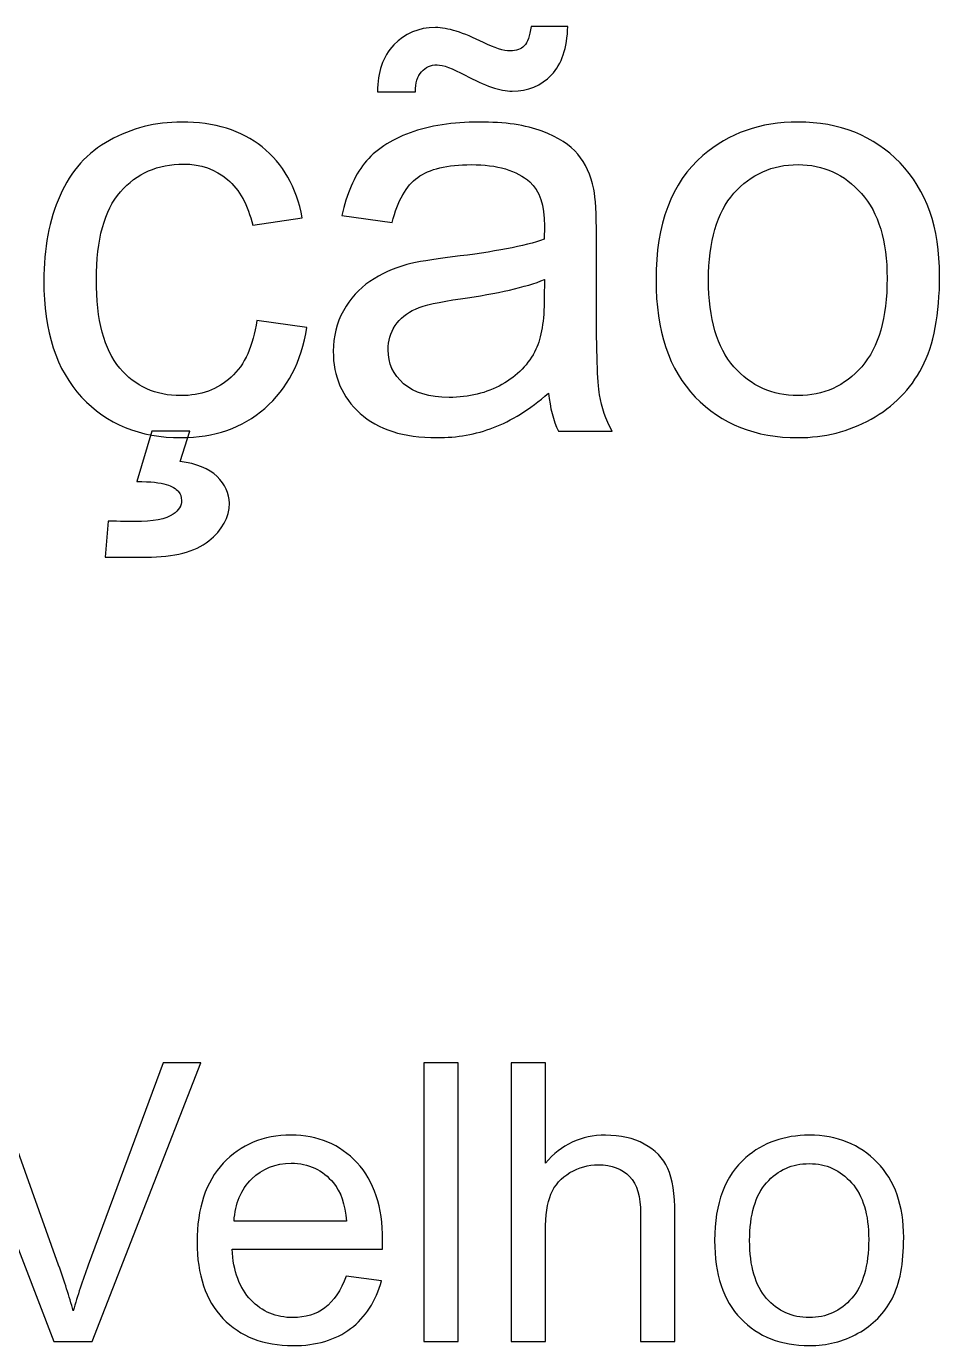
# Model space of a CAD drawing. Header units: millimetres. Extents: x -494 to 494, y -418 to 418.
# Drawn here: x -347.08 to -327.2, y -390.9 to -362.18 of the extents above; entities that cross this region are included whole.
import ezdxf

# ---------------------------------------------------------------- set-up
doc = ezdxf.new("R2010")
doc.units = ezdxf.units.MM
doc.header["$MEASUREMENT"] = 0

msp = doc.modelspace()

# ---------------------------------------------------------------- linework, layer by layer
at = {"color": 250}
for points, knots in [([(-339.4367, -363.5975), (-339.4409, -363.172), (-339.3224, -362.8334), (-339.0832, -362.5794), (-339.0832, -362.5794), (-338.8483, -362.3275), (-338.5456, -362.2005), (-338.1773, -362.2005), (-338.1773, -362.2005), (-337.9212, -362.2005), (-337.5719, -362.3084), (-337.1316, -362.5265), (-337.1316, -362.5265), (-336.8882, -362.6471), (-336.6935, -362.7085), (-336.5496, -362.7085), (-336.5496, -362.7085), (-336.4162, -362.7085), (-336.3146, -362.6725), (-336.2448, -362.6005), (-336.2448, -362.6005), (-336.1749, -362.5307), (-336.1262, -362.3868), (-336.0966, -362.1751), (-336.0966, -362.1751), (-336.0966, -362.1751), (-335.2965, -362.1751), (-335.2965, -362.1751), (-335.2965, -362.1751), (-335.3092, -362.645), (-335.4277, -362.9964), (-335.6521, -363.2313), (-335.6521, -363.2313), (-335.8765, -363.4663), (-336.1601, -363.5848), (-336.5072, -363.5848), (-336.5072, -363.5848), (-336.7655, -363.5848), (-337.1084, -363.4684), (-337.5317, -363.2377), (-337.5317, -363.2377), (-337.809, -363.0874), (-338.0122, -363.0133), (-338.1413, -363.0133), (-338.1413, -363.0133), (-338.281, -363.0133), (-338.3953, -363.062), (-338.48, -363.1615), (-338.48, -363.1615), (-338.571, -363.2588), (-338.6154, -363.4049), (-338.6112, -363.5975), (-338.6112, -363.5975), (-338.6112, -363.5975), (-339.4367, -363.5975), (-339.4367, -363.5975)], [0, 0, 0, 0, 0.0666667, 0.0666667, 0.0666667, 0.0666667, 0.1333333, 0.1333333, 0.1333333, 0.1333333, 0.2, 0.2, 0.2, 0.2, 0.2666667, 0.2666667, 0.2666667, 0.2666667, 0.3333333, 0.3333333, 0.3333333, 0.3333333, 0.4, 0.4, 0.4, 0.4, 0.4666667, 0.4666667, 0.4666667, 0.4666667, 0.5333333, 0.5333333, 0.5333333, 0.5333333, 0.6, 0.6, 0.6, 0.6, 0.6666667, 0.6666667, 0.6666667, 0.6666667, 0.7333333, 0.7333333, 0.7333333, 0.7333333, 0.8, 0.8, 0.8, 0.8, 0.8666667, 0.8666667, 0.8666667, 0.8666667, 1, 1, 1, 1]), ([(-342.0656, -368.5759), (-342.0656, -368.5759), (-340.9734, -368.7283), (-340.9734, -368.7283), (-340.9734, -368.7283), (-341.094, -369.4797), (-341.3988, -370.066), (-341.892, -370.4915), (-341.892, -370.4915), (-342.3852, -370.9169), (-342.9927, -371.1286), (-343.7102, -371.1286), (-343.7102, -371.1286), (-344.6098, -371.1286), (-345.3337, -370.8344), (-345.8798, -370.2459), (-345.8798, -370.2459), (-346.428, -369.6575), (-346.7011, -368.8151), (-346.7011, -367.7186), (-346.7011, -367.7186), (-346.7011, -367.0074), (-346.5826, -366.3873), (-346.3476, -365.8539), (-346.3476, -365.8539), (-346.1127, -365.3226), (-345.7549, -364.9225), (-345.2723, -364.6579), (-345.2723, -364.6579), (-344.7919, -364.3912), (-344.269, -364.2579), (-343.7018, -364.2579), (-343.7018, -364.2579), (-342.9885, -364.2579), (-342.4021, -364.4378), (-341.9492, -364.7998), (-341.9492, -364.7998), (-341.4941, -365.1617), (-341.202, -365.6761), (-341.075, -366.3407), (-341.075, -366.3407), (-341.075, -366.3407), (-342.1545, -366.5058), (-342.1545, -366.5058), (-342.1545, -366.5058), (-342.2582, -366.0634), (-342.4402, -365.7311), (-342.7048, -365.5067), (-342.7048, -365.5067), (-342.9673, -365.2845), (-343.2848, -365.1723), (-343.6573, -365.1723), (-343.6573, -365.1723), (-344.2204, -365.1723), (-344.6776, -365.3734), (-345.031, -365.7755), (-345.031, -365.7755), (-345.3824, -366.1798), (-345.5581, -366.8148), (-345.5581, -367.6869), (-345.5581, -367.6869), (-345.5581, -368.5717), (-345.3888, -369.213), (-345.0501, -369.6131), (-345.0501, -369.6131), (-344.7093, -370.0131), (-344.2669, -370.2142), (-343.7229, -370.2142), (-343.7229, -370.2142), (-343.2827, -370.2142), (-342.9165, -370.0808), (-342.6244, -369.812), (-342.6244, -369.812), (-342.3302, -369.5453), (-342.1439, -369.1326), (-342.0656, -368.5759)], [0, 0, 0, 0, 0.05, 0.05, 0.05, 0.05, 0.1, 0.1, 0.1, 0.1, 0.15, 0.15, 0.15, 0.15, 0.2, 0.2, 0.2, 0.2, 0.25, 0.25, 0.25, 0.25, 0.3, 0.3, 0.3, 0.3, 0.35, 0.35, 0.35, 0.35, 0.4, 0.4, 0.4, 0.4, 0.45, 0.45, 0.45, 0.45, 0.5, 0.5, 0.5, 0.5, 0.55, 0.55, 0.55, 0.55, 0.6, 0.6, 0.6, 0.6, 0.65, 0.65, 0.65, 0.65, 0.7, 0.7, 0.7, 0.7, 0.75, 0.75, 0.75, 0.75, 0.8, 0.8, 0.8, 0.8, 0.85, 0.85, 0.85, 0.85, 0.9, 0.9, 0.9, 0.9, 1, 1, 1, 1]), ([(-335.7156, -370.1634), (-336.1305, -370.5169), (-336.5305, -370.7645), (-336.9136, -370.9106), (-336.9136, -370.9106), (-337.2967, -371.0566), (-337.7074, -371.1286), (-338.1476, -371.1286), (-338.1476, -371.1286), (-338.8715, -371.1286), (-339.4282, -370.9529), (-339.8177, -370.5994), (-339.8177, -370.5994), (-340.2072, -370.2481), (-340.4019, -369.7972), (-340.4019, -369.249), (-340.4019, -369.249), (-340.4019, -368.9273), (-340.3278, -368.633), (-340.1818, -368.3663), (-340.1818, -368.3663), (-340.0336, -368.0996), (-339.841, -367.888), (-339.6039, -367.7271), (-339.6039, -367.7271), (-339.3647, -367.5662), (-339.098, -367.4435), (-338.7996, -367.3609), (-338.7996, -367.3609), (-338.5794, -367.3038), (-338.2471, -367.2487), (-337.8047, -367.1937), (-337.8047, -367.1937), (-336.903, -367.0879), (-336.2363, -366.9588), (-335.8108, -366.8106), (-335.8108, -366.8106), (-335.8066, -366.6582), (-335.8045, -366.5608), (-335.8045, -366.5206), (-335.8045, -366.5206), (-335.8045, -366.0676), (-335.9103, -365.748), (-336.122, -365.5618), (-336.122, -365.5618), (-336.4077, -365.3099), (-336.8332, -365.185), (-337.3962, -365.185), (-337.3962, -365.185), (-337.9233, -365.185), (-338.3127, -365.2781), (-338.5625, -365.4623), (-338.5625, -365.4623), (-338.8144, -365.6464), (-338.9985, -365.9724), (-339.1192, -366.4423), (-339.1192, -366.4423), (-339.1192, -366.4423), (-340.2114, -366.2899), (-340.2114, -366.2899), (-340.2114, -366.2899), (-340.1119, -365.8221), (-339.9489, -365.4432), (-339.7203, -365.1554), (-339.7203, -365.1554), (-339.4917, -364.8675), (-339.1615, -364.6474), (-338.7297, -364.4907), (-338.7297, -364.4907), (-338.3, -364.3362), (-337.7984, -364.2579), (-337.2311, -364.2579), (-337.2311, -364.2579), (-336.6681, -364.2579), (-336.2088, -364.3235), (-335.8553, -364.4569), (-335.8553, -364.4569), (-335.5039, -364.5902), (-335.2436, -364.7553), (-335.0785, -364.9564), (-335.0785, -364.9564), (-334.9134, -365.1575), (-334.797, -365.4115), (-334.7292, -365.7184), (-334.7292, -365.7184), (-334.6932, -365.9089), (-334.6742, -366.2518), (-334.6742, -366.745), (-334.6742, -366.745), (-334.6742, -366.745), (-334.6742, -368.2266), (-334.6742, -368.2266), (-334.6742, -368.2266), (-334.6742, -369.2617), (-334.6509, -369.9157), (-334.6043, -370.193), (-334.6043, -370.193), (-334.5599, -370.4703), (-334.4668, -370.7349), (-334.3313, -370.9889), (-334.3313, -370.9889), (-334.3313, -370.9889), (-335.4997, -370.9889), (-335.4997, -370.9889), (-335.4997, -370.9889), (-335.6119, -370.7539), (-335.6838, -370.4788), (-335.7156, -370.1634)], [0, 0, 0, 0, 0.0357143, 0.0357143, 0.0357143, 0.0357143, 0.0714286, 0.0714286, 0.0714286, 0.0714286, 0.1071429, 0.1071429, 0.1071429, 0.1071429, 0.1428571, 0.1428571, 0.1428571, 0.1428571, 0.1785714, 0.1785714, 0.1785714, 0.1785714, 0.2142857, 0.2142857, 0.2142857, 0.2142857, 0.25, 0.25, 0.25, 0.25, 0.2857143, 0.2857143, 0.2857143, 0.2857143, 0.3214286, 0.3214286, 0.3214286, 0.3214286, 0.3571429, 0.3571429, 0.3571429, 0.3571429, 0.3928571, 0.3928571, 0.3928571, 0.3928571, 0.4285714, 0.4285714, 0.4285714, 0.4285714, 0.4642857, 0.4642857, 0.4642857, 0.4642857, 0.5, 0.5, 0.5, 0.5, 0.5357143, 0.5357143, 0.5357143, 0.5357143, 0.5714286, 0.5714286, 0.5714286, 0.5714286, 0.6071429, 0.6071429, 0.6071429, 0.6071429, 0.6428571, 0.6428571, 0.6428571, 0.6428571, 0.6785714, 0.6785714, 0.6785714, 0.6785714, 0.7142857, 0.7142857, 0.7142857, 0.7142857, 0.75, 0.75, 0.75, 0.75, 0.7857143, 0.7857143, 0.7857143, 0.7857143, 0.8214286, 0.8214286, 0.8214286, 0.8214286, 0.8571429, 0.8571429, 0.8571429, 0.8571429, 0.8928571, 0.8928571, 0.8928571, 0.8928571, 0.9285714, 0.9285714, 0.9285714, 0.9285714, 1, 1, 1, 1]), ([(-333.3767, -367.6932), (-333.3767, -366.4762), (-333.038, -365.5745), (-332.3586, -364.9881), (-332.3586, -364.9881), (-331.7934, -364.5013), (-331.1013, -364.2579), (-330.2864, -364.2579), (-330.2864, -364.2579), (-329.3825, -364.2579), (-328.6417, -364.5542), (-328.066, -365.1469), (-328.066, -365.1469), (-327.4924, -365.7374), (-327.2045, -366.5566), (-327.2045, -367.6001), (-327.2045, -367.6001), (-327.2045, -368.4468), (-327.3315, -369.1114), (-327.5855, -369.5961), (-327.5855, -369.5961), (-327.8395, -370.0808), (-328.2099, -370.4576), (-328.6967, -370.7264), (-328.6967, -370.7264), (-329.1815, -370.9953), (-329.7127, -371.1286), (-330.2864, -371.1286), (-330.2864, -371.1286), (-331.2092, -371.1286), (-331.9543, -370.8344), (-332.5237, -370.2438), (-332.5237, -370.2438), (-333.0931, -369.6533), (-333.3767, -368.8024), (-333.3767, -367.6932)], [0, 0, 0, 0, 0.1, 0.1, 0.1, 0.1, 0.2, 0.2, 0.2, 0.2, 0.3, 0.3, 0.3, 0.3, 0.4, 0.4, 0.4, 0.4, 0.5, 0.5, 0.5, 0.5, 0.6, 0.6, 0.6, 0.6, 0.7, 0.7, 0.7, 0.7, 0.8, 0.8, 0.8, 0.8, 1, 1, 1, 1]), ([(-332.2337, -367.6954), (-332.2337, -368.5378), (-332.0495, -369.1686), (-331.6812, -369.5855), (-331.6812, -369.5855), (-331.3108, -370.0046), (-330.8473, -370.2142), (-330.2864, -370.2142), (-330.2864, -370.2142), (-329.7318, -370.2142), (-329.2704, -370.0046), (-328.8999, -369.5834), (-328.8999, -369.5834), (-328.5316, -369.1622), (-328.3475, -368.5209), (-328.3475, -367.6594), (-328.3475, -367.6594), (-328.3475, -366.8466), (-328.5338, -366.2306), (-328.9042, -365.8136), (-328.9042, -365.8136), (-329.2746, -365.3945), (-329.736, -365.185), (-330.2864, -365.185), (-330.2864, -365.185), (-330.8473, -365.185), (-331.3108, -365.3924), (-331.6812, -365.8094), (-331.6812, -365.8094), (-332.0495, -366.2264), (-332.2337, -366.855), (-332.2337, -367.6954)], [0, 0, 0, 0, 0.1111111, 0.1111111, 0.1111111, 0.1111111, 0.2222222, 0.2222222, 0.2222222, 0.2222222, 0.3333333, 0.3333333, 0.3333333, 0.3333333, 0.4444444, 0.4444444, 0.4444444, 0.4444444, 0.5555556, 0.5555556, 0.5555556, 0.5555556, 0.6666667, 0.6666667, 0.6666667, 0.6666667, 0.7777778, 0.7777778, 0.7777778, 0.7777778, 1, 1, 1, 1]), ([(-335.8045, -367.6869), (-336.2109, -367.852), (-336.8205, -367.9917), (-337.6333, -368.106), (-337.6333, -368.106), (-338.0947, -368.1716), (-338.4207, -368.2457), (-338.6112, -368.3282), (-338.6112, -368.3282), (-338.8017, -368.4108), (-338.9477, -368.5314), (-339.0515, -368.6881), (-339.0515, -368.6881), (-339.1552, -368.8468), (-339.2081, -369.0225), (-339.2081, -369.2172), (-339.2081, -369.2172), (-339.2081, -369.5115), (-339.0959, -369.7591), (-338.8694, -369.956), (-338.8694, -369.956), (-338.6429, -370.1528), (-338.3127, -370.2523), (-337.8788, -370.2523), (-337.8788, -370.2523), (-337.4491, -370.2523), (-337.066, -370.1592), (-336.7295, -369.9708), (-336.7295, -369.9708), (-336.395, -369.7845), (-336.1474, -369.5284), (-335.9908, -369.2045), (-335.9908, -369.2045), (-335.8701, -368.9527), (-335.8108, -368.5822), (-335.8108, -368.0933), (-335.8108, -368.0933), (-335.8108, -368.0933), (-335.8045, -367.6869), (-335.8045, -367.6869)], [0, 0, 0, 0, 0.0909091, 0.0909091, 0.0909091, 0.0909091, 0.1818182, 0.1818182, 0.1818182, 0.1818182, 0.2727273, 0.2727273, 0.2727273, 0.2727273, 0.3636364, 0.3636364, 0.3636364, 0.3636364, 0.4545455, 0.4545455, 0.4545455, 0.4545455, 0.5454545, 0.5454545, 0.5454545, 0.5454545, 0.6363636, 0.6363636, 0.6363636, 0.6363636, 0.7272727, 0.7272727, 0.7272727, 0.7272727, 0.8181818, 0.8181818, 0.8181818, 0.8181818, 1, 1, 1, 1]), ([(-344.6733, -372.0811), (-344.6733, -372.0811), (-344.3516, -370.9889), (-344.3516, -370.9889), (-344.3516, -370.9889), (-344.3516, -370.9889), (-343.5261, -370.9889), (-343.5261, -370.9889), (-343.5261, -370.9889), (-343.5261, -370.9889), (-343.7314, -371.6493), (-343.7314, -371.6493), (-343.7314, -371.6493), (-343.3779, -371.6916), (-343.1112, -371.7996), (-342.9313, -371.9753), (-342.9313, -371.9753), (-342.7514, -372.1488), (-342.6625, -372.3436), (-342.6625, -372.5574), (-342.6625, -372.5574), (-342.6625, -372.8664), (-342.8128, -373.1394), (-343.1133, -373.3765), (-343.1133, -373.3765), (-343.4118, -373.6136), (-343.8648, -373.7321), (-344.468, -373.7321), (-344.468, -373.7321), (-344.8088, -373.7321), (-345.1094, -373.7321), (-345.3676, -373.7321), (-345.3676, -373.7321), (-345.3676, -373.7321), (-345.3041, -372.9447), (-345.3041, -372.9447), (-345.3041, -372.9447), (-345.0353, -372.9532), (-344.8405, -372.9574), (-344.7135, -372.9574), (-344.7135, -372.9574), (-344.322, -372.9574), (-344.0447, -372.9045), (-343.8859, -372.7965), (-343.8859, -372.7965), (-343.7653, -372.714), (-343.7039, -372.6145), (-343.7039, -372.4939), (-343.7039, -372.4939), (-343.7039, -372.4198), (-343.7272, -372.3542), (-343.7759, -372.297), (-343.7759, -372.297), (-343.8224, -372.2399), (-343.9092, -372.1891), (-344.0362, -372.1488), (-344.0362, -372.1488), (-344.1653, -372.1086), (-344.377, -372.0853), (-344.6733, -372.0811)], [0, 0, 0, 0, 0.0625, 0.0625, 0.0625, 0.0625, 0.125, 0.125, 0.125, 0.125, 0.1875, 0.1875, 0.1875, 0.1875, 0.25, 0.25, 0.25, 0.25, 0.3125, 0.3125, 0.3125, 0.3125, 0.375, 0.375, 0.375, 0.375, 0.4375, 0.4375, 0.4375, 0.4375, 0.5, 0.5, 0.5, 0.5, 0.5625, 0.5625, 0.5625, 0.5625, 0.625, 0.625, 0.625, 0.625, 0.6875, 0.6875, 0.6875, 0.6875, 0.75, 0.75, 0.75, 0.75, 0.8125, 0.8125, 0.8125, 0.8125, 0.875, 0.875, 0.875, 0.875, 1, 1, 1, 1]), ([(-346.4802, -390.803), (-346.4802, -390.803), (-348.8226, -384.7408), (-348.8226, -384.7408), (-348.8226, -384.7408), (-348.8226, -384.7408), (-347.9534, -384.7408), (-347.9534, -384.7408), (-347.9534, -384.7408), (-347.9534, -384.7408), (-346.3786, -389.1463), (-346.3786, -389.1463), (-346.3786, -389.1463), (-346.253, -389.4991), (-346.1457, -389.8293), (-346.0611, -390.1384), (-346.0611, -390.1384), (-345.9679, -389.8068), (-345.8593, -389.4766), (-345.7351, -389.1463), (-345.7351, -389.1463), (-345.7351, -389.1463), (-344.101, -384.7408), (-344.101, -384.7408), (-344.101, -384.7408), (-344.101, -384.7408), (-343.2826, -384.7408), (-343.2826, -384.7408), (-343.2826, -384.7408), (-343.2826, -384.7408), (-345.6462, -390.803), (-345.6462, -390.803), (-345.6462, -390.803), (-345.6462, -390.803), (-346.4802, -390.803), (-346.4802, -390.803)], [0, 0, 0, 0, 0.1, 0.1, 0.1, 0.1, 0.2, 0.2, 0.2, 0.2, 0.3, 0.3, 0.3, 0.3, 0.4, 0.4, 0.4, 0.4, 0.5, 0.5, 0.5, 0.5, 0.6, 0.6, 0.6, 0.6, 0.7, 0.7, 0.7, 0.7, 0.8, 0.8, 0.8, 0.8, 1, 1, 1, 1]), ([(-338.4283, -390.803), (-338.4283, -390.803), (-338.4283, -384.7408), (-338.4283, -384.7408), (-338.4283, -384.7408), (-338.4283, -384.7408), (-337.6833, -384.7408), (-337.6833, -384.7408), (-337.6833, -384.7408), (-337.6833, -384.7408), (-337.6833, -390.803), (-337.6833, -390.803), (-337.6833, -390.803), (-337.6833, -390.803), (-338.4283, -390.803), (-338.4283, -390.803)], [0, 0, 0, 0, 0.2, 0.2, 0.2, 0.2, 0.4, 0.4, 0.4, 0.4, 0.6, 0.6, 0.6, 0.6, 1, 1, 1, 1]), ([(-336.5304, -390.803), (-336.5304, -390.803), (-336.5304, -384.7408), (-336.5304, -384.7408), (-336.5304, -384.7408), (-336.5304, -384.7408), (-335.7853, -384.7408), (-335.7853, -384.7408), (-335.7853, -384.7408), (-335.7853, -384.7408), (-335.7853, -386.9224), (-335.7853, -386.9224), (-335.7853, -386.9224), (-335.4396, -386.5174), (-335.0036, -386.3156), (-334.4758, -386.3156), (-334.4758, -386.3156), (-334.1527, -386.3156), (-333.8719, -386.3791), (-333.632, -386.5076), (-333.632, -386.5076), (-333.3935, -386.636), (-333.2227, -386.8124), (-333.1197, -387.0381), (-333.1197, -387.0381), (-333.0167, -387.2639), (-332.9659, -387.5927), (-332.9659, -388.0217), (-332.9659, -388.0217), (-332.9659, -388.0217), (-332.9659, -390.803), (-332.9659, -390.803), (-332.9659, -390.803), (-332.9659, -390.803), (-333.711, -390.803), (-333.711, -390.803), (-333.711, -390.803), (-333.711, -390.803), (-333.711, -388.0245), (-333.711, -388.0245), (-333.711, -388.0245), (-333.711, -387.6534), (-333.7914, -387.3825), (-333.9509, -387.2131), (-333.9509, -387.2131), (-334.1117, -387.0438), (-334.3375, -386.9591), (-334.631, -386.9591), (-334.631, -386.9591), (-334.8498, -386.9591), (-335.0558, -387.0156), (-335.2491, -387.1299), (-335.2491, -387.1299), (-335.4424, -387.2442), (-335.5793, -387.3994), (-335.6626, -387.5955), (-335.6626, -387.5955), (-335.7444, -387.7903), (-335.7853, -388.0598), (-335.7853, -388.4041), (-335.7853, -388.4041), (-335.7853, -388.4041), (-335.7853, -390.803), (-335.7853, -390.803), (-335.7853, -390.803), (-335.7853, -390.803), (-336.5304, -390.803), (-336.5304, -390.803)], [0, 0, 0, 0, 0.0555556, 0.0555556, 0.0555556, 0.0555556, 0.1111111, 0.1111111, 0.1111111, 0.1111111, 0.1666667, 0.1666667, 0.1666667, 0.1666667, 0.2222222, 0.2222222, 0.2222222, 0.2222222, 0.2777778, 0.2777778, 0.2777778, 0.2777778, 0.3333333, 0.3333333, 0.3333333, 0.3333333, 0.3888889, 0.3888889, 0.3888889, 0.3888889, 0.4444444, 0.4444444, 0.4444444, 0.4444444, 0.5, 0.5, 0.5, 0.5, 0.5555556, 0.5555556, 0.5555556, 0.5555556, 0.6111111, 0.6111111, 0.6111111, 0.6111111, 0.6666667, 0.6666667, 0.6666667, 0.6666667, 0.7222222, 0.7222222, 0.7222222, 0.7222222, 0.7777778, 0.7777778, 0.7777778, 0.7777778, 0.8333333, 0.8333333, 0.8333333, 0.8333333, 0.8888889, 0.8888889, 0.8888889, 0.8888889, 1, 1, 1, 1]), ([(-340.1231, -389.3806), (-340.1231, -389.3806), (-339.3526, -389.4822), (-339.3526, -389.4822), (-339.3526, -389.4822), (-339.4726, -389.9295), (-339.6969, -390.2781), (-340.0243, -390.525), (-340.0243, -390.525), (-340.3517, -390.772), (-340.7694, -390.8961), (-341.2788, -390.8961), (-341.2788, -390.8961), (-341.9194, -390.8961), (-342.4274, -390.6986), (-342.8028, -390.3035), (-342.8028, -390.3035), (-343.1782, -389.9098), (-343.3658, -389.3552), (-343.3658, -388.6426), (-343.3658, -388.6426), (-343.3658, -387.906), (-343.1767, -387.3331), (-342.7972, -386.9267), (-342.7972, -386.9267), (-342.4176, -386.5188), (-341.9251, -386.3156), (-341.3197, -386.3156), (-341.3197, -386.3156), (-340.7341, -386.3156), (-340.2557, -386.5146), (-339.8846, -386.914), (-339.8846, -386.914), (-339.5135, -387.3133), (-339.3272, -387.8749), (-339.3272, -388.5988), (-339.3272, -388.5988), (-339.3272, -388.6426), (-339.3286, -388.7089), (-339.3314, -388.7964), (-339.3314, -388.7964), (-339.3314, -388.7964), (-342.6038, -388.7964), (-342.6038, -388.7964), (-342.6038, -388.7964), (-342.5756, -389.2776), (-342.4401, -389.6473), (-342.1946, -389.9027), (-342.1946, -389.9027), (-341.9505, -390.1581), (-341.6443, -390.2865), (-341.2788, -390.2865), (-341.2788, -390.2865), (-341.0064, -390.2865), (-340.7736, -390.2146), (-340.5817, -390.0706), (-340.5817, -390.0706), (-340.3884, -389.9267), (-340.236, -389.6967), (-340.1231, -389.3806)], [0, 0, 0, 0, 0.0625, 0.0625, 0.0625, 0.0625, 0.125, 0.125, 0.125, 0.125, 0.1875, 0.1875, 0.1875, 0.1875, 0.25, 0.25, 0.25, 0.25, 0.3125, 0.3125, 0.3125, 0.3125, 0.375, 0.375, 0.375, 0.375, 0.4375, 0.4375, 0.4375, 0.4375, 0.5, 0.5, 0.5, 0.5, 0.5625, 0.5625, 0.5625, 0.5625, 0.625, 0.625, 0.625, 0.625, 0.6875, 0.6875, 0.6875, 0.6875, 0.75, 0.75, 0.75, 0.75, 0.8125, 0.8125, 0.8125, 0.8125, 0.875, 0.875, 0.875, 0.875, 1, 1, 1, 1]), ([(-332.1009, -388.6059), (-332.1009, -387.7945), (-331.8751, -387.1934), (-331.4222, -386.8025), (-331.4222, -386.8025), (-331.0454, -386.4779), (-330.5839, -386.3156), (-330.0407, -386.3156), (-330.0407, -386.3156), (-329.4381, -386.3156), (-328.9442, -386.5132), (-328.5604, -386.9083), (-328.5604, -386.9083), (-328.178, -387.302), (-327.9861, -387.8481), (-327.9861, -388.5438), (-327.9861, -388.5438), (-327.9861, -389.1082), (-328.0707, -389.5513), (-328.2401, -389.8745), (-328.2401, -389.8745), (-328.4094, -390.1976), (-328.6564, -390.4488), (-328.9809, -390.628), (-328.9809, -390.628), (-329.3041, -390.8072), (-329.6583, -390.8961), (-330.0407, -390.8961), (-330.0407, -390.8961), (-330.6559, -390.8961), (-331.1526, -390.7), (-331.5322, -390.3063), (-331.5322, -390.3063), (-331.9118, -389.9126), (-332.1009, -389.3453), (-332.1009, -388.6059)], [0, 0, 0, 0, 0.1, 0.1, 0.1, 0.1, 0.2, 0.2, 0.2, 0.2, 0.3, 0.3, 0.3, 0.3, 0.4, 0.4, 0.4, 0.4, 0.5, 0.5, 0.5, 0.5, 0.6, 0.6, 0.6, 0.6, 0.7, 0.7, 0.7, 0.7, 0.8, 0.8, 0.8, 0.8, 1, 1, 1, 1]), ([(-342.5615, -388.1868), (-342.5615, -388.1868), (-340.1146, -388.1868), (-340.1146, -388.1868), (-340.1146, -388.1868), (-340.1471, -387.8171), (-340.2416, -387.5405), (-340.3954, -387.3556), (-340.3954, -387.3556), (-340.6311, -387.0692), (-340.9387, -386.9253), (-341.3155, -386.9253), (-341.3155, -386.9253), (-341.657, -386.9253), (-341.9434, -387.0396), (-342.1763, -387.2682), (-342.1763, -387.2682), (-342.4077, -387.4968), (-342.5361, -387.803), (-342.5615, -388.1868)], [0, 0, 0, 0, 0.1666667, 0.1666667, 0.1666667, 0.1666667, 0.3333333, 0.3333333, 0.3333333, 0.3333333, 0.5, 0.5, 0.5, 0.5, 0.6666667, 0.6666667, 0.6666667, 0.6666667, 1, 1, 1, 1]), ([(-331.3389, -388.6073), (-331.3389, -389.1689), (-331.2161, -389.5894), (-330.9706, -389.8674), (-330.9706, -389.8674), (-330.7236, -390.1468), (-330.4146, -390.2865), (-330.0407, -390.2865), (-330.0407, -390.2865), (-329.671, -390.2865), (-329.3633, -390.1468), (-329.1164, -389.866), (-329.1164, -389.866), (-328.8709, -389.5852), (-328.7481, -389.1576), (-328.7481, -388.5833), (-328.7481, -388.5833), (-328.7481, -388.0414), (-328.8723, -387.6308), (-329.1192, -387.3528), (-329.1192, -387.3528), (-329.3662, -387.0734), (-329.6738, -386.9337), (-330.0407, -386.9337), (-330.0407, -386.9337), (-330.4146, -386.9337), (-330.7236, -387.072), (-330.9706, -387.35), (-330.9706, -387.35), (-331.2161, -387.628), (-331.3389, -388.0471), (-331.3389, -388.6073)], [0, 0, 0, 0, 0.1111111, 0.1111111, 0.1111111, 0.1111111, 0.2222222, 0.2222222, 0.2222222, 0.2222222, 0.3333333, 0.3333333, 0.3333333, 0.3333333, 0.4444444, 0.4444444, 0.4444444, 0.4444444, 0.5555556, 0.5555556, 0.5555556, 0.5555556, 0.6666667, 0.6666667, 0.6666667, 0.6666667, 0.7777778, 0.7777778, 0.7777778, 0.7777778, 1, 1, 1, 1])]:
    msp.add_open_spline(points, degree=3, knots=knots, dxfattribs=at)
at = {"lineweight": 9}
for points, knots in [([(-339.4367, -363.5975), (-339.4409, -363.172), (-339.3224, -362.8334), (-339.0832, -362.5794), (-339.0832, -362.5794), (-338.8483, -362.3275), (-338.5456, -362.2005), (-338.1773, -362.2005), (-338.1773, -362.2005), (-337.9212, -362.2005), (-337.5719, -362.3084), (-337.1316, -362.5265), (-337.1316, -362.5265), (-336.8882, -362.6471), (-336.6935, -362.7085), (-336.5496, -362.7085), (-336.5496, -362.7085), (-336.4162, -362.7085), (-336.3146, -362.6725), (-336.2448, -362.6005), (-336.2448, -362.6005), (-336.1749, -362.5307), (-336.1262, -362.3868), (-336.0966, -362.1751), (-336.0966, -362.1751), (-336.0966, -362.1751), (-335.2965, -362.1751), (-335.2965, -362.1751), (-335.2965, -362.1751), (-335.3092, -362.645), (-335.4277, -362.9964), (-335.6521, -363.2313), (-335.6521, -363.2313), (-335.8765, -363.4663), (-336.1601, -363.5848), (-336.5072, -363.5848), (-336.5072, -363.5848), (-336.7655, -363.5848), (-337.1084, -363.4684), (-337.5317, -363.2377), (-337.5317, -363.2377), (-337.809, -363.0874), (-338.0122, -363.0133), (-338.1413, -363.0133), (-338.1413, -363.0133), (-338.281, -363.0133), (-338.3953, -363.062), (-338.48, -363.1615), (-338.48, -363.1615), (-338.571, -363.2588), (-338.6154, -363.4049), (-338.6112, -363.5975), (-338.6112, -363.5975), (-338.6112, -363.5975), (-339.4367, -363.5975), (-339.4367, -363.5975)], [0, 0, 0, 0, 0.0666667, 0.0666667, 0.0666667, 0.0666667, 0.1333333, 0.1333333, 0.1333333, 0.1333333, 0.2, 0.2, 0.2, 0.2, 0.2666667, 0.2666667, 0.2666667, 0.2666667, 0.3333333, 0.3333333, 0.3333333, 0.3333333, 0.4, 0.4, 0.4, 0.4, 0.4666667, 0.4666667, 0.4666667, 0.4666667, 0.5333333, 0.5333333, 0.5333333, 0.5333333, 0.6, 0.6, 0.6, 0.6, 0.6666667, 0.6666667, 0.6666667, 0.6666667, 0.7333333, 0.7333333, 0.7333333, 0.7333333, 0.8, 0.8, 0.8, 0.8, 0.8666667, 0.8666667, 0.8666667, 0.8666667, 1, 1, 1, 1]), ([(-342.0656, -368.5759), (-342.0656, -368.5759), (-340.9734, -368.7283), (-340.9734, -368.7283), (-340.9734, -368.7283), (-341.094, -369.4797), (-341.3988, -370.066), (-341.892, -370.4915), (-341.892, -370.4915), (-342.3852, -370.9169), (-342.9927, -371.1286), (-343.7102, -371.1286), (-343.7102, -371.1286), (-344.6098, -371.1286), (-345.3337, -370.8344), (-345.8798, -370.2459), (-345.8798, -370.2459), (-346.428, -369.6575), (-346.7011, -368.8151), (-346.7011, -367.7186), (-346.7011, -367.7186), (-346.7011, -367.0074), (-346.5826, -366.3873), (-346.3476, -365.8539), (-346.3476, -365.8539), (-346.1127, -365.3226), (-345.7549, -364.9225), (-345.2723, -364.6579), (-345.2723, -364.6579), (-344.7919, -364.3912), (-344.269, -364.2579), (-343.7018, -364.2579), (-343.7018, -364.2579), (-342.9885, -364.2579), (-342.4021, -364.4378), (-341.9492, -364.7998), (-341.9492, -364.7998), (-341.4941, -365.1617), (-341.202, -365.6761), (-341.075, -366.3407), (-341.075, -366.3407), (-341.075, -366.3407), (-342.1545, -366.5058), (-342.1545, -366.5058), (-342.1545, -366.5058), (-342.2582, -366.0634), (-342.4402, -365.7311), (-342.7048, -365.5067), (-342.7048, -365.5067), (-342.9673, -365.2845), (-343.2848, -365.1723), (-343.6573, -365.1723), (-343.6573, -365.1723), (-344.2204, -365.1723), (-344.6776, -365.3734), (-345.031, -365.7755), (-345.031, -365.7755), (-345.3824, -366.1798), (-345.5581, -366.8148), (-345.5581, -367.6869), (-345.5581, -367.6869), (-345.5581, -368.5717), (-345.3888, -369.213), (-345.0501, -369.6131), (-345.0501, -369.6131), (-344.7093, -370.0131), (-344.2669, -370.2142), (-343.7229, -370.2142), (-343.7229, -370.2142), (-343.2827, -370.2142), (-342.9165, -370.0808), (-342.6244, -369.812), (-342.6244, -369.812), (-342.3302, -369.5453), (-342.1439, -369.1326), (-342.0656, -368.5759)], [0, 0, 0, 0, 0.05, 0.05, 0.05, 0.05, 0.1, 0.1, 0.1, 0.1, 0.15, 0.15, 0.15, 0.15, 0.2, 0.2, 0.2, 0.2, 0.25, 0.25, 0.25, 0.25, 0.3, 0.3, 0.3, 0.3, 0.35, 0.35, 0.35, 0.35, 0.4, 0.4, 0.4, 0.4, 0.45, 0.45, 0.45, 0.45, 0.5, 0.5, 0.5, 0.5, 0.55, 0.55, 0.55, 0.55, 0.6, 0.6, 0.6, 0.6, 0.65, 0.65, 0.65, 0.65, 0.7, 0.7, 0.7, 0.7, 0.75, 0.75, 0.75, 0.75, 0.8, 0.8, 0.8, 0.8, 0.85, 0.85, 0.85, 0.85, 0.9, 0.9, 0.9, 0.9, 1, 1, 1, 1]), ([(-335.7156, -370.1634), (-336.1305, -370.5169), (-336.5305, -370.7645), (-336.9136, -370.9106), (-336.9136, -370.9106), (-337.2967, -371.0566), (-337.7074, -371.1286), (-338.1476, -371.1286), (-338.1476, -371.1286), (-338.8715, -371.1286), (-339.4282, -370.9529), (-339.8177, -370.5994), (-339.8177, -370.5994), (-340.2072, -370.2481), (-340.4019, -369.7972), (-340.4019, -369.249), (-340.4019, -369.249), (-340.4019, -368.9273), (-340.3278, -368.633), (-340.1818, -368.3663), (-340.1818, -368.3663), (-340.0336, -368.0996), (-339.841, -367.888), (-339.6039, -367.7271), (-339.6039, -367.7271), (-339.3647, -367.5662), (-339.098, -367.4435), (-338.7996, -367.3609), (-338.7996, -367.3609), (-338.5794, -367.3038), (-338.2471, -367.2487), (-337.8047, -367.1937), (-337.8047, -367.1937), (-336.903, -367.0879), (-336.2363, -366.9588), (-335.8108, -366.8106), (-335.8108, -366.8106), (-335.8066, -366.6582), (-335.8045, -366.5608), (-335.8045, -366.5206), (-335.8045, -366.5206), (-335.8045, -366.0676), (-335.9103, -365.748), (-336.122, -365.5618), (-336.122, -365.5618), (-336.4077, -365.3099), (-336.8332, -365.185), (-337.3962, -365.185), (-337.3962, -365.185), (-337.9233, -365.185), (-338.3127, -365.2781), (-338.5625, -365.4623), (-338.5625, -365.4623), (-338.8144, -365.6464), (-338.9985, -365.9724), (-339.1192, -366.4423), (-339.1192, -366.4423), (-339.1192, -366.4423), (-340.2114, -366.2899), (-340.2114, -366.2899), (-340.2114, -366.2899), (-340.1119, -365.8221), (-339.9489, -365.4432), (-339.7203, -365.1554), (-339.7203, -365.1554), (-339.4917, -364.8675), (-339.1615, -364.6474), (-338.7297, -364.4907), (-338.7297, -364.4907), (-338.3, -364.3362), (-337.7984, -364.2579), (-337.2311, -364.2579), (-337.2311, -364.2579), (-336.6681, -364.2579), (-336.2088, -364.3235), (-335.8553, -364.4569), (-335.8553, -364.4569), (-335.5039, -364.5902), (-335.2436, -364.7553), (-335.0785, -364.9564), (-335.0785, -364.9564), (-334.9134, -365.1575), (-334.797, -365.4115), (-334.7292, -365.7184), (-334.7292, -365.7184), (-334.6932, -365.9089), (-334.6742, -366.2518), (-334.6742, -366.745), (-334.6742, -366.745), (-334.6742, -366.745), (-334.6742, -368.2266), (-334.6742, -368.2266), (-334.6742, -368.2266), (-334.6742, -369.2617), (-334.6509, -369.9157), (-334.6043, -370.193), (-334.6043, -370.193), (-334.5599, -370.4703), (-334.4668, -370.7349), (-334.3313, -370.9889), (-334.3313, -370.9889), (-334.3313, -370.9889), (-335.4997, -370.9889), (-335.4997, -370.9889), (-335.4997, -370.9889), (-335.6119, -370.7539), (-335.6838, -370.4788), (-335.7156, -370.1634)], [0, 0, 0, 0, 0.0357143, 0.0357143, 0.0357143, 0.0357143, 0.0714286, 0.0714286, 0.0714286, 0.0714286, 0.1071429, 0.1071429, 0.1071429, 0.1071429, 0.1428571, 0.1428571, 0.1428571, 0.1428571, 0.1785714, 0.1785714, 0.1785714, 0.1785714, 0.2142857, 0.2142857, 0.2142857, 0.2142857, 0.25, 0.25, 0.25, 0.25, 0.2857143, 0.2857143, 0.2857143, 0.2857143, 0.3214286, 0.3214286, 0.3214286, 0.3214286, 0.3571429, 0.3571429, 0.3571429, 0.3571429, 0.3928571, 0.3928571, 0.3928571, 0.3928571, 0.4285714, 0.4285714, 0.4285714, 0.4285714, 0.4642857, 0.4642857, 0.4642857, 0.4642857, 0.5, 0.5, 0.5, 0.5, 0.5357143, 0.5357143, 0.5357143, 0.5357143, 0.5714286, 0.5714286, 0.5714286, 0.5714286, 0.6071429, 0.6071429, 0.6071429, 0.6071429, 0.6428571, 0.6428571, 0.6428571, 0.6428571, 0.6785714, 0.6785714, 0.6785714, 0.6785714, 0.7142857, 0.7142857, 0.7142857, 0.7142857, 0.75, 0.75, 0.75, 0.75, 0.7857143, 0.7857143, 0.7857143, 0.7857143, 0.8214286, 0.8214286, 0.8214286, 0.8214286, 0.8571429, 0.8571429, 0.8571429, 0.8571429, 0.8928571, 0.8928571, 0.8928571, 0.8928571, 0.9285714, 0.9285714, 0.9285714, 0.9285714, 1, 1, 1, 1]), ([(-333.3767, -367.6932), (-333.3767, -366.4762), (-333.038, -365.5745), (-332.3586, -364.9881), (-332.3586, -364.9881), (-331.7934, -364.5013), (-331.1013, -364.2579), (-330.2864, -364.2579), (-330.2864, -364.2579), (-329.3825, -364.2579), (-328.6417, -364.5542), (-328.066, -365.1469), (-328.066, -365.1469), (-327.4924, -365.7374), (-327.2045, -366.5566), (-327.2045, -367.6001), (-327.2045, -367.6001), (-327.2045, -368.4468), (-327.3315, -369.1114), (-327.5855, -369.5961), (-327.5855, -369.5961), (-327.8395, -370.0808), (-328.2099, -370.4576), (-328.6967, -370.7264), (-328.6967, -370.7264), (-329.1815, -370.9953), (-329.7127, -371.1286), (-330.2864, -371.1286), (-330.2864, -371.1286), (-331.2092, -371.1286), (-331.9543, -370.8344), (-332.5237, -370.2438), (-332.5237, -370.2438), (-333.0931, -369.6533), (-333.3767, -368.8024), (-333.3767, -367.6932)], [0, 0, 0, 0, 0.1, 0.1, 0.1, 0.1, 0.2, 0.2, 0.2, 0.2, 0.3, 0.3, 0.3, 0.3, 0.4, 0.4, 0.4, 0.4, 0.5, 0.5, 0.5, 0.5, 0.6, 0.6, 0.6, 0.6, 0.7, 0.7, 0.7, 0.7, 0.8, 0.8, 0.8, 0.8, 1, 1, 1, 1]), ([(-332.2337, -367.6954), (-332.2337, -368.5378), (-332.0495, -369.1686), (-331.6812, -369.5855), (-331.6812, -369.5855), (-331.3108, -370.0046), (-330.8473, -370.2142), (-330.2864, -370.2142), (-330.2864, -370.2142), (-329.7318, -370.2142), (-329.2704, -370.0046), (-328.8999, -369.5834), (-328.8999, -369.5834), (-328.5316, -369.1622), (-328.3475, -368.5209), (-328.3475, -367.6594), (-328.3475, -367.6594), (-328.3475, -366.8466), (-328.5338, -366.2306), (-328.9042, -365.8136), (-328.9042, -365.8136), (-329.2746, -365.3945), (-329.736, -365.185), (-330.2864, -365.185), (-330.2864, -365.185), (-330.8473, -365.185), (-331.3108, -365.3924), (-331.6812, -365.8094), (-331.6812, -365.8094), (-332.0495, -366.2264), (-332.2337, -366.855), (-332.2337, -367.6954)], [0, 0, 0, 0, 0.1111111, 0.1111111, 0.1111111, 0.1111111, 0.2222222, 0.2222222, 0.2222222, 0.2222222, 0.3333333, 0.3333333, 0.3333333, 0.3333333, 0.4444444, 0.4444444, 0.4444444, 0.4444444, 0.5555556, 0.5555556, 0.5555556, 0.5555556, 0.6666667, 0.6666667, 0.6666667, 0.6666667, 0.7777778, 0.7777778, 0.7777778, 0.7777778, 1, 1, 1, 1]), ([(-335.8045, -367.6869), (-336.2109, -367.852), (-336.8205, -367.9917), (-337.6333, -368.106), (-337.6333, -368.106), (-338.0947, -368.1716), (-338.4207, -368.2457), (-338.6112, -368.3282), (-338.6112, -368.3282), (-338.8017, -368.4108), (-338.9477, -368.5314), (-339.0515, -368.6881), (-339.0515, -368.6881), (-339.1552, -368.8468), (-339.2081, -369.0225), (-339.2081, -369.2172), (-339.2081, -369.2172), (-339.2081, -369.5115), (-339.0959, -369.7591), (-338.8694, -369.956), (-338.8694, -369.956), (-338.6429, -370.1528), (-338.3127, -370.2523), (-337.8788, -370.2523), (-337.8788, -370.2523), (-337.4491, -370.2523), (-337.066, -370.1592), (-336.7295, -369.9708), (-336.7295, -369.9708), (-336.395, -369.7845), (-336.1474, -369.5284), (-335.9908, -369.2045), (-335.9908, -369.2045), (-335.8701, -368.9527), (-335.8108, -368.5822), (-335.8108, -368.0933), (-335.8108, -368.0933), (-335.8108, -368.0933), (-335.8045, -367.6869), (-335.8045, -367.6869)], [0, 0, 0, 0, 0.0909091, 0.0909091, 0.0909091, 0.0909091, 0.1818182, 0.1818182, 0.1818182, 0.1818182, 0.2727273, 0.2727273, 0.2727273, 0.2727273, 0.3636364, 0.3636364, 0.3636364, 0.3636364, 0.4545455, 0.4545455, 0.4545455, 0.4545455, 0.5454545, 0.5454545, 0.5454545, 0.5454545, 0.6363636, 0.6363636, 0.6363636, 0.6363636, 0.7272727, 0.7272727, 0.7272727, 0.7272727, 0.8181818, 0.8181818, 0.8181818, 0.8181818, 1, 1, 1, 1]), ([(-344.6733, -372.0811), (-344.6733, -372.0811), (-344.3516, -370.9889), (-344.3516, -370.9889), (-344.3516, -370.9889), (-344.3516, -370.9889), (-343.5261, -370.9889), (-343.5261, -370.9889), (-343.5261, -370.9889), (-343.5261, -370.9889), (-343.7314, -371.6493), (-343.7314, -371.6493), (-343.7314, -371.6493), (-343.3779, -371.6916), (-343.1112, -371.7996), (-342.9313, -371.9753), (-342.9313, -371.9753), (-342.7514, -372.1488), (-342.6625, -372.3436), (-342.6625, -372.5574), (-342.6625, -372.5574), (-342.6625, -372.8664), (-342.8128, -373.1394), (-343.1133, -373.3765), (-343.1133, -373.3765), (-343.4118, -373.6136), (-343.8648, -373.7321), (-344.468, -373.7321), (-344.468, -373.7321), (-344.8088, -373.7321), (-345.1094, -373.7321), (-345.3676, -373.7321), (-345.3676, -373.7321), (-345.3676, -373.7321), (-345.3041, -372.9447), (-345.3041, -372.9447), (-345.3041, -372.9447), (-345.0353, -372.9532), (-344.8405, -372.9574), (-344.7135, -372.9574), (-344.7135, -372.9574), (-344.322, -372.9574), (-344.0447, -372.9045), (-343.8859, -372.7965), (-343.8859, -372.7965), (-343.7653, -372.714), (-343.7039, -372.6145), (-343.7039, -372.4939), (-343.7039, -372.4939), (-343.7039, -372.4198), (-343.7272, -372.3542), (-343.7759, -372.297), (-343.7759, -372.297), (-343.8224, -372.2399), (-343.9092, -372.1891), (-344.0362, -372.1488), (-344.0362, -372.1488), (-344.1653, -372.1086), (-344.377, -372.0853), (-344.6733, -372.0811)], [0, 0, 0, 0, 0.0625, 0.0625, 0.0625, 0.0625, 0.125, 0.125, 0.125, 0.125, 0.1875, 0.1875, 0.1875, 0.1875, 0.25, 0.25, 0.25, 0.25, 0.3125, 0.3125, 0.3125, 0.3125, 0.375, 0.375, 0.375, 0.375, 0.4375, 0.4375, 0.4375, 0.4375, 0.5, 0.5, 0.5, 0.5, 0.5625, 0.5625, 0.5625, 0.5625, 0.625, 0.625, 0.625, 0.625, 0.6875, 0.6875, 0.6875, 0.6875, 0.75, 0.75, 0.75, 0.75, 0.8125, 0.8125, 0.8125, 0.8125, 0.875, 0.875, 0.875, 0.875, 1, 1, 1, 1]), ([(-346.4802, -390.803), (-346.4802, -390.803), (-348.8226, -384.7408), (-348.8226, -384.7408), (-348.8226, -384.7408), (-348.8226, -384.7408), (-347.9534, -384.7408), (-347.9534, -384.7408), (-347.9534, -384.7408), (-347.9534, -384.7408), (-346.3786, -389.1463), (-346.3786, -389.1463), (-346.3786, -389.1463), (-346.253, -389.4991), (-346.1457, -389.8293), (-346.0611, -390.1384), (-346.0611, -390.1384), (-345.9679, -389.8068), (-345.8593, -389.4766), (-345.7351, -389.1463), (-345.7351, -389.1463), (-345.7351, -389.1463), (-344.101, -384.7408), (-344.101, -384.7408), (-344.101, -384.7408), (-344.101, -384.7408), (-343.2826, -384.7408), (-343.2826, -384.7408), (-343.2826, -384.7408), (-343.2826, -384.7408), (-345.6462, -390.803), (-345.6462, -390.803), (-345.6462, -390.803), (-345.6462, -390.803), (-346.4802, -390.803), (-346.4802, -390.803)], [0, 0, 0, 0, 0.1, 0.1, 0.1, 0.1, 0.2, 0.2, 0.2, 0.2, 0.3, 0.3, 0.3, 0.3, 0.4, 0.4, 0.4, 0.4, 0.5, 0.5, 0.5, 0.5, 0.6, 0.6, 0.6, 0.6, 0.7, 0.7, 0.7, 0.7, 0.8, 0.8, 0.8, 0.8, 1, 1, 1, 1]), ([(-338.4283, -390.803), (-338.4283, -390.803), (-338.4283, -384.7408), (-338.4283, -384.7408), (-338.4283, -384.7408), (-338.4283, -384.7408), (-337.6833, -384.7408), (-337.6833, -384.7408), (-337.6833, -384.7408), (-337.6833, -384.7408), (-337.6833, -390.803), (-337.6833, -390.803), (-337.6833, -390.803), (-337.6833, -390.803), (-338.4283, -390.803), (-338.4283, -390.803)], [0, 0, 0, 0, 0.2, 0.2, 0.2, 0.2, 0.4, 0.4, 0.4, 0.4, 0.6, 0.6, 0.6, 0.6, 1, 1, 1, 1]), ([(-336.5304, -390.803), (-336.5304, -390.803), (-336.5304, -384.7408), (-336.5304, -384.7408), (-336.5304, -384.7408), (-336.5304, -384.7408), (-335.7853, -384.7408), (-335.7853, -384.7408), (-335.7853, -384.7408), (-335.7853, -384.7408), (-335.7853, -386.9224), (-335.7853, -386.9224), (-335.7853, -386.9224), (-335.4396, -386.5174), (-335.0036, -386.3156), (-334.4758, -386.3156), (-334.4758, -386.3156), (-334.1527, -386.3156), (-333.8719, -386.3791), (-333.632, -386.5076), (-333.632, -386.5076), (-333.3935, -386.636), (-333.2227, -386.8124), (-333.1197, -387.0381), (-333.1197, -387.0381), (-333.0167, -387.2639), (-332.9659, -387.5927), (-332.9659, -388.0217), (-332.9659, -388.0217), (-332.9659, -388.0217), (-332.9659, -390.803), (-332.9659, -390.803), (-332.9659, -390.803), (-332.9659, -390.803), (-333.711, -390.803), (-333.711, -390.803), (-333.711, -390.803), (-333.711, -390.803), (-333.711, -388.0245), (-333.711, -388.0245), (-333.711, -388.0245), (-333.711, -387.6534), (-333.7914, -387.3825), (-333.9509, -387.2131), (-333.9509, -387.2131), (-334.1117, -387.0438), (-334.3375, -386.9591), (-334.631, -386.9591), (-334.631, -386.9591), (-334.8498, -386.9591), (-335.0558, -387.0156), (-335.2491, -387.1299), (-335.2491, -387.1299), (-335.4424, -387.2442), (-335.5793, -387.3994), (-335.6626, -387.5955), (-335.6626, -387.5955), (-335.7444, -387.7903), (-335.7853, -388.0598), (-335.7853, -388.4041), (-335.7853, -388.4041), (-335.7853, -388.4041), (-335.7853, -390.803), (-335.7853, -390.803), (-335.7853, -390.803), (-335.7853, -390.803), (-336.5304, -390.803), (-336.5304, -390.803)], [0, 0, 0, 0, 0.0555556, 0.0555556, 0.0555556, 0.0555556, 0.1111111, 0.1111111, 0.1111111, 0.1111111, 0.1666667, 0.1666667, 0.1666667, 0.1666667, 0.2222222, 0.2222222, 0.2222222, 0.2222222, 0.2777778, 0.2777778, 0.2777778, 0.2777778, 0.3333333, 0.3333333, 0.3333333, 0.3333333, 0.3888889, 0.3888889, 0.3888889, 0.3888889, 0.4444444, 0.4444444, 0.4444444, 0.4444444, 0.5, 0.5, 0.5, 0.5, 0.5555556, 0.5555556, 0.5555556, 0.5555556, 0.6111111, 0.6111111, 0.6111111, 0.6111111, 0.6666667, 0.6666667, 0.6666667, 0.6666667, 0.7222222, 0.7222222, 0.7222222, 0.7222222, 0.7777778, 0.7777778, 0.7777778, 0.7777778, 0.8333333, 0.8333333, 0.8333333, 0.8333333, 0.8888889, 0.8888889, 0.8888889, 0.8888889, 1, 1, 1, 1]), ([(-340.1231, -389.3806), (-340.1231, -389.3806), (-339.3526, -389.4822), (-339.3526, -389.4822), (-339.3526, -389.4822), (-339.4726, -389.9295), (-339.6969, -390.2781), (-340.0243, -390.525), (-340.0243, -390.525), (-340.3517, -390.772), (-340.7694, -390.8961), (-341.2788, -390.8961), (-341.2788, -390.8961), (-341.9194, -390.8961), (-342.4274, -390.6986), (-342.8028, -390.3035), (-342.8028, -390.3035), (-343.1782, -389.9098), (-343.3658, -389.3552), (-343.3658, -388.6426), (-343.3658, -388.6426), (-343.3658, -387.906), (-343.1767, -387.3331), (-342.7972, -386.9267), (-342.7972, -386.9267), (-342.4176, -386.5188), (-341.9251, -386.3156), (-341.3197, -386.3156), (-341.3197, -386.3156), (-340.7341, -386.3156), (-340.2557, -386.5146), (-339.8846, -386.914), (-339.8846, -386.914), (-339.5135, -387.3133), (-339.3272, -387.8749), (-339.3272, -388.5988), (-339.3272, -388.5988), (-339.3272, -388.6426), (-339.3286, -388.7089), (-339.3314, -388.7964), (-339.3314, -388.7964), (-339.3314, -388.7964), (-342.6038, -388.7964), (-342.6038, -388.7964), (-342.6038, -388.7964), (-342.5756, -389.2776), (-342.4401, -389.6473), (-342.1946, -389.9027), (-342.1946, -389.9027), (-341.9505, -390.1581), (-341.6443, -390.2865), (-341.2788, -390.2865), (-341.2788, -390.2865), (-341.0064, -390.2865), (-340.7736, -390.2146), (-340.5817, -390.0706), (-340.5817, -390.0706), (-340.3884, -389.9267), (-340.236, -389.6967), (-340.1231, -389.3806)], [0, 0, 0, 0, 0.0625, 0.0625, 0.0625, 0.0625, 0.125, 0.125, 0.125, 0.125, 0.1875, 0.1875, 0.1875, 0.1875, 0.25, 0.25, 0.25, 0.25, 0.3125, 0.3125, 0.3125, 0.3125, 0.375, 0.375, 0.375, 0.375, 0.4375, 0.4375, 0.4375, 0.4375, 0.5, 0.5, 0.5, 0.5, 0.5625, 0.5625, 0.5625, 0.5625, 0.625, 0.625, 0.625, 0.625, 0.6875, 0.6875, 0.6875, 0.6875, 0.75, 0.75, 0.75, 0.75, 0.8125, 0.8125, 0.8125, 0.8125, 0.875, 0.875, 0.875, 0.875, 1, 1, 1, 1]), ([(-332.1009, -388.6059), (-332.1009, -387.7945), (-331.8751, -387.1934), (-331.4222, -386.8025), (-331.4222, -386.8025), (-331.0454, -386.4779), (-330.5839, -386.3156), (-330.0407, -386.3156), (-330.0407, -386.3156), (-329.4381, -386.3156), (-328.9442, -386.5132), (-328.5604, -386.9083), (-328.5604, -386.9083), (-328.178, -387.302), (-327.9861, -387.8481), (-327.9861, -388.5438), (-327.9861, -388.5438), (-327.9861, -389.1082), (-328.0707, -389.5513), (-328.2401, -389.8745), (-328.2401, -389.8745), (-328.4094, -390.1976), (-328.6564, -390.4488), (-328.9809, -390.628), (-328.9809, -390.628), (-329.3041, -390.8072), (-329.6583, -390.8961), (-330.0407, -390.8961), (-330.0407, -390.8961), (-330.6559, -390.8961), (-331.1526, -390.7), (-331.5322, -390.3063), (-331.5322, -390.3063), (-331.9118, -389.9126), (-332.1009, -389.3453), (-332.1009, -388.6059)], [0, 0, 0, 0, 0.1, 0.1, 0.1, 0.1, 0.2, 0.2, 0.2, 0.2, 0.3, 0.3, 0.3, 0.3, 0.4, 0.4, 0.4, 0.4, 0.5, 0.5, 0.5, 0.5, 0.6, 0.6, 0.6, 0.6, 0.7, 0.7, 0.7, 0.7, 0.8, 0.8, 0.8, 0.8, 1, 1, 1, 1]), ([(-342.5615, -388.1868), (-342.5615, -388.1868), (-340.1146, -388.1868), (-340.1146, -388.1868), (-340.1146, -388.1868), (-340.1471, -387.8171), (-340.2416, -387.5405), (-340.3954, -387.3556), (-340.3954, -387.3556), (-340.6311, -387.0692), (-340.9387, -386.9253), (-341.3155, -386.9253), (-341.3155, -386.9253), (-341.657, -386.9253), (-341.9434, -387.0396), (-342.1763, -387.2682), (-342.1763, -387.2682), (-342.4077, -387.4968), (-342.5361, -387.803), (-342.5615, -388.1868)], [0, 0, 0, 0, 0.1666667, 0.1666667, 0.1666667, 0.1666667, 0.3333333, 0.3333333, 0.3333333, 0.3333333, 0.5, 0.5, 0.5, 0.5, 0.6666667, 0.6666667, 0.6666667, 0.6666667, 1, 1, 1, 1]), ([(-331.3389, -388.6073), (-331.3389, -389.1689), (-331.2161, -389.5894), (-330.9706, -389.8674), (-330.9706, -389.8674), (-330.7236, -390.1468), (-330.4146, -390.2865), (-330.0407, -390.2865), (-330.0407, -390.2865), (-329.671, -390.2865), (-329.3633, -390.1468), (-329.1164, -389.866), (-329.1164, -389.866), (-328.8709, -389.5852), (-328.7481, -389.1576), (-328.7481, -388.5833), (-328.7481, -388.5833), (-328.7481, -388.0414), (-328.8723, -387.6308), (-329.1192, -387.3528), (-329.1192, -387.3528), (-329.3662, -387.0734), (-329.6738, -386.9337), (-330.0407, -386.9337), (-330.0407, -386.9337), (-330.4146, -386.9337), (-330.7236, -387.072), (-330.9706, -387.35), (-330.9706, -387.35), (-331.2161, -387.628), (-331.3389, -388.0471), (-331.3389, -388.6073)], [0, 0, 0, 0, 0.1111111, 0.1111111, 0.1111111, 0.1111111, 0.2222222, 0.2222222, 0.2222222, 0.2222222, 0.3333333, 0.3333333, 0.3333333, 0.3333333, 0.4444444, 0.4444444, 0.4444444, 0.4444444, 0.5555556, 0.5555556, 0.5555556, 0.5555556, 0.6666667, 0.6666667, 0.6666667, 0.6666667, 0.7777778, 0.7777778, 0.7777778, 0.7777778, 1, 1, 1, 1])]:
    msp.add_open_spline(points, degree=3, knots=knots, dxfattribs=at)

doc.saveas('drawing.dxf')
